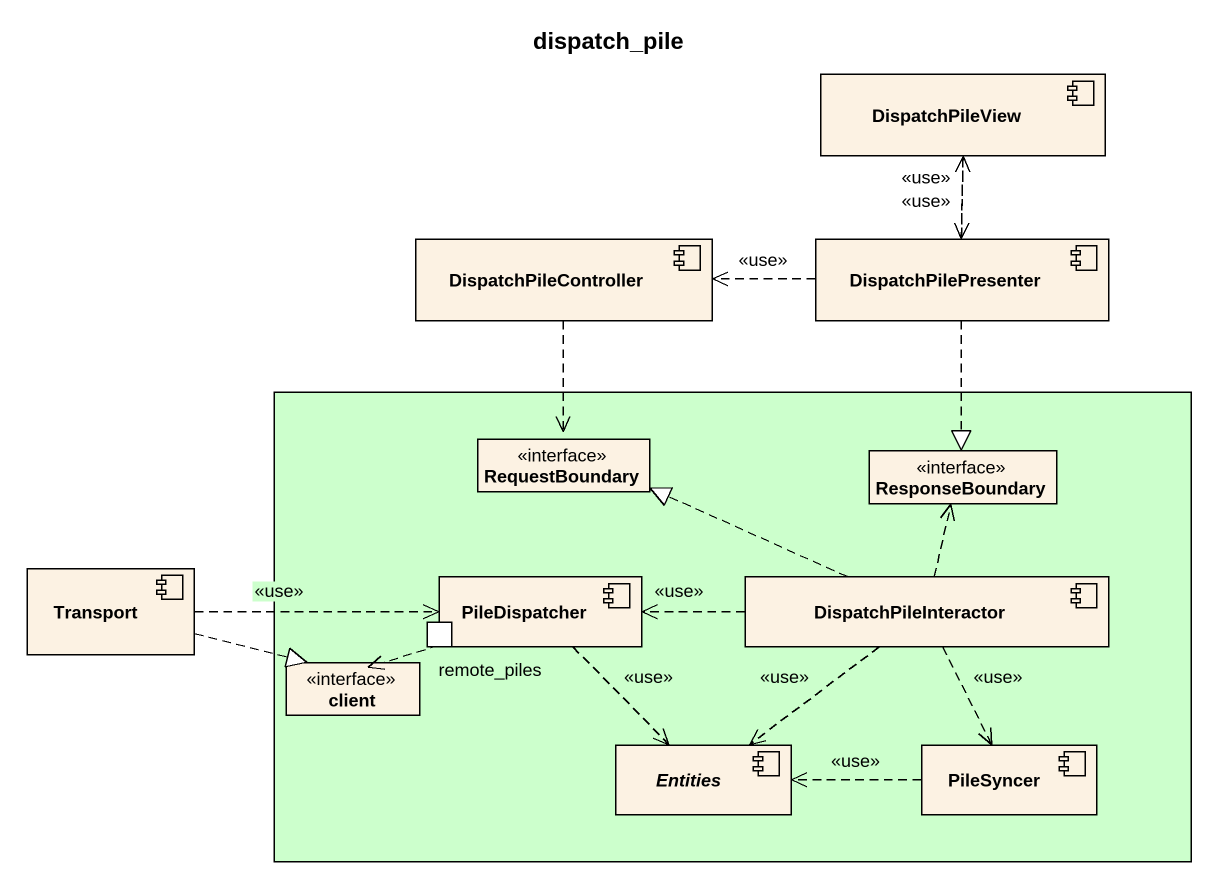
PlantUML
@startuml
title dispatch_pile
allowmixing
hide circle
hide empty members
component DispatchPileView
component DispatchPileController
component DispatchPilePresenter
rectangle " " as rectangle1 #CCFFCC {
  interface RequestBoundary
  interface ResponseBoundary
  component PileDispatcher {
    port remote_piles
  }
  component DispatchPileInteractor
  interface client
  component Entities
  component PileSyncer
}
component Transport
DispatchPileView ..> DispatchPilePresenter : <<use>>
DispatchPileController ..> RequestBoundary
DispatchPilePresenter .up.> DispatchPileView : <<use>>
DispatchPilePresenter .left.> DispatchPileController : <<use>>
DispatchPilePresenter ..|> ResponseBoundary
Transport .right.> PileDispatcher : <<use>>
Transport .right.|> client
PileDispatcher .left.> client
PileDispatcher ..> Entities : <<use>>
DispatchPileInteractor .left.|> RequestBoundary
DispatchPileInteractor .up.> ResponseBoundary
DispatchPileInteractor .left.> PileDispatcher : <<use>>
DispatchPileInteractor ..> Entities : <<use>>
DispatchPileInteractor ..> PileSyncer : <<use>>
PileSyncer .left.> Entities : <<use>>
@enduml
